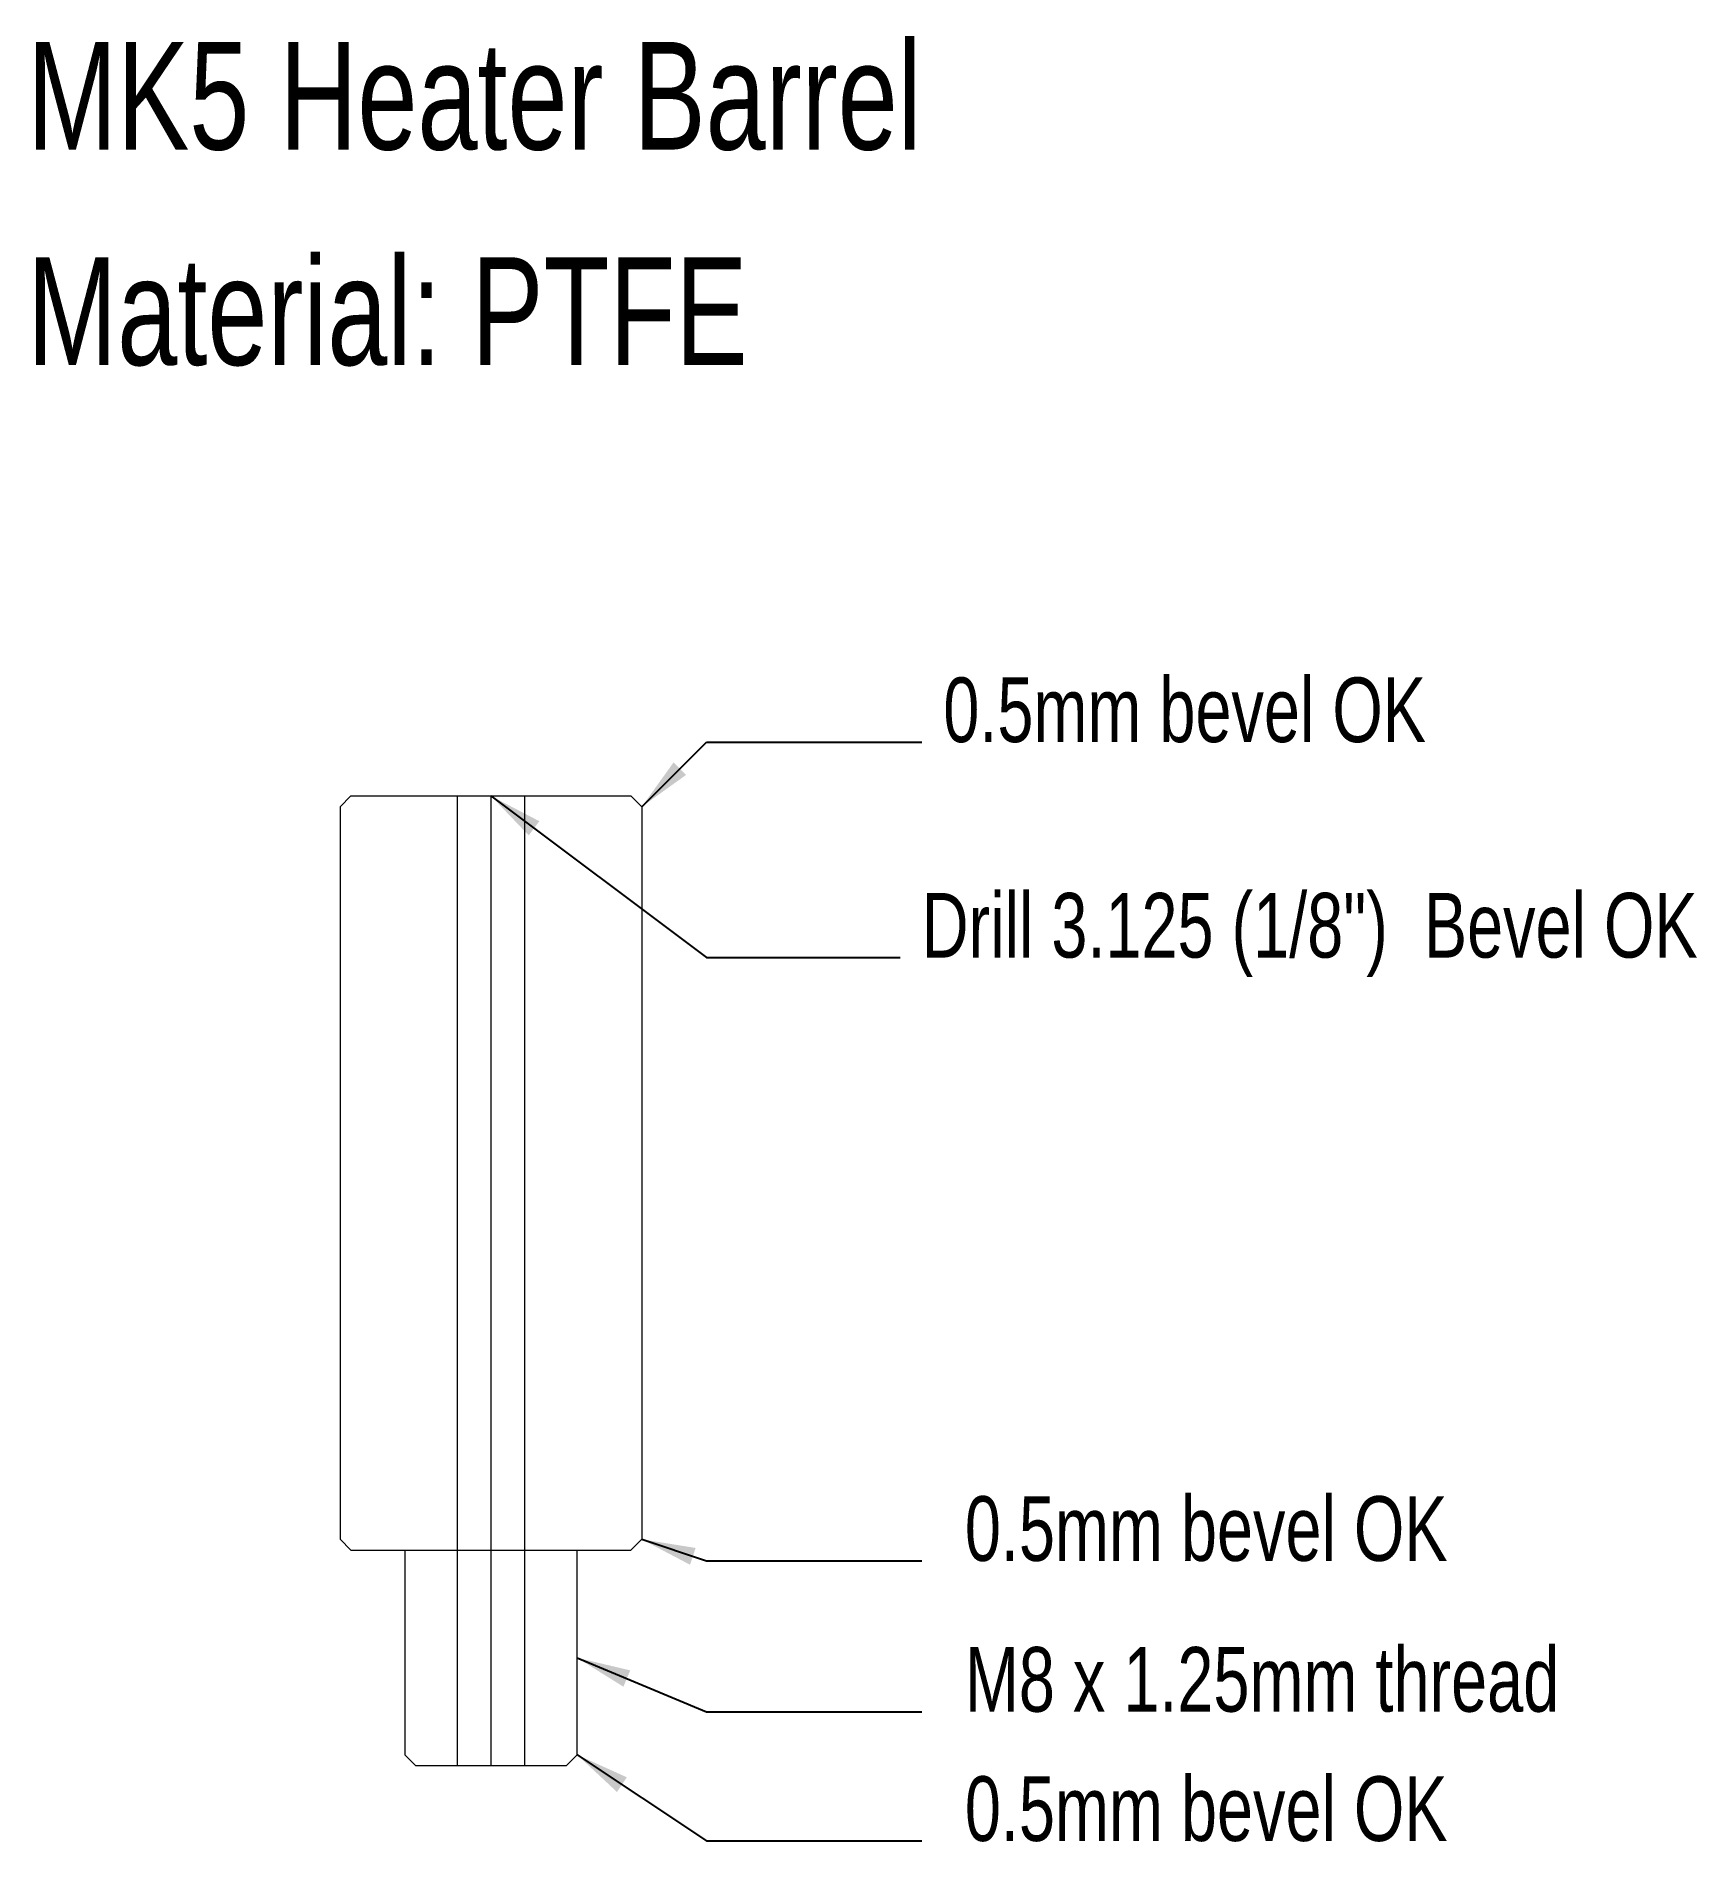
# Model space of a CAD drawing. Header units: millimetres. Extents: x -21.1 to 56, y -26 to 57.8.
import ezdxf

# ---------------------------------------------------------------- set-up
doc = ezdxf.new("R2010")
doc.units = ezdxf.units.MM
doc.layers.get('0').update_dxf_attribs({"linetype": 'CONTINUOUS', "lineweight": 0, "true_color": 0x000000})
doc.layers.add('Drawing', color=7, linetype='CONTINUOUS', lineweight=0, true_color=0x000000)
doc.styles.get("Standard").update_dxf_attribs({"font": 'txt', "width": 0.75})
doc.dimstyles.get("Standard").update_dxf_attribs({"dimtxt": 2.5, "dimasz": 2.5, "dimexe": 1.25, "dimexo": 0.625, "dimtad": 1, "dimtxsty": 'Standard', "dimcen": 2.5, "dimadec": 0, "dimazin": 0, "dimtfac": 1, "dimtmove": 0, "dimatfit": 3, "dimfxl": 1, "dimarcsym": 0})

msp = doc.modelspace()

# ---------------------------------------------------------------- linework, layer by layer
for p, q in [((-6.5, 22.5), (-7, 22)), ((-7, 22), (-7, -12)), ((-1.5625, 22.5), (-1.5625, -22.5)), ((1.5625, 22.5), (1.5625, -22.5)), ((7, 22), (6.5, 22.5)), ((7, 22), (7, -12)), ((-6.5, -12.5), (-7, -12)), ((7, -12), (6.5, -12.5)), ((-3.5, -22.5), (-4, -22)), ((3.5, -22.5), (4, -22))]:
    msp.add_line(p, q)
at = {"layer": 'Drawing'}
for p, q in [((-6.5, 22.5), (6.5, 22.5)), ((0, 22.5), (0, -22.5)), ((-6.5, -12.5), (6.5, -12.5)), ((-4, -12.5), (-4, -22)), ((4, -22), (4, -12.5)), ((-3.5, -22.5), (3.5, -22.5))]:
    msp.add_line(p, q, dxfattribs=at)

# ---------------------------------------------------------------- texts
at = {"width": 100, "attachment_point": 1}
for s, insert, char_height in [('MK5\\~Heater\\~Barrel', (-21.5278, 57.5), 5), ('Material:\\~PTFE', (-21.5278, 47.5), 5), ('0.5mm\\~bevel\\~OK', (21, 28), 3), ('Drill\\~3.125\\~(1/8")\\~\\~Bevel\\~OK', (20, 18), 3), ('0.5mm\\~bevel\\~OK', (22, -10), 3), ('M8\\~x\\~1.25mm\\~thread', (22, -17), 3), ('0.5mm\\~bevel\\~OK', (22, -23), 3)]:
    msp.add_mtext(s, dxfattribs=dict(at, insert=insert, char_height=char_height))

# ---------------------------------------------------------------- leaders
for points in [[(7, 22), (10, 25), (20, 25)], [(0, 22.5), (10, 15), (19, 15), (19, 15), (19, 15)], [(7, -12), (10, -13), (20, -13)], [(4, -17.5), (10, -20), (20, -20)], [(4, -22), (10, -26), (20, -26)]]:
    msp.add_leader(points, dimstyle='Standard')

doc.saveas('drawing.dxf')
